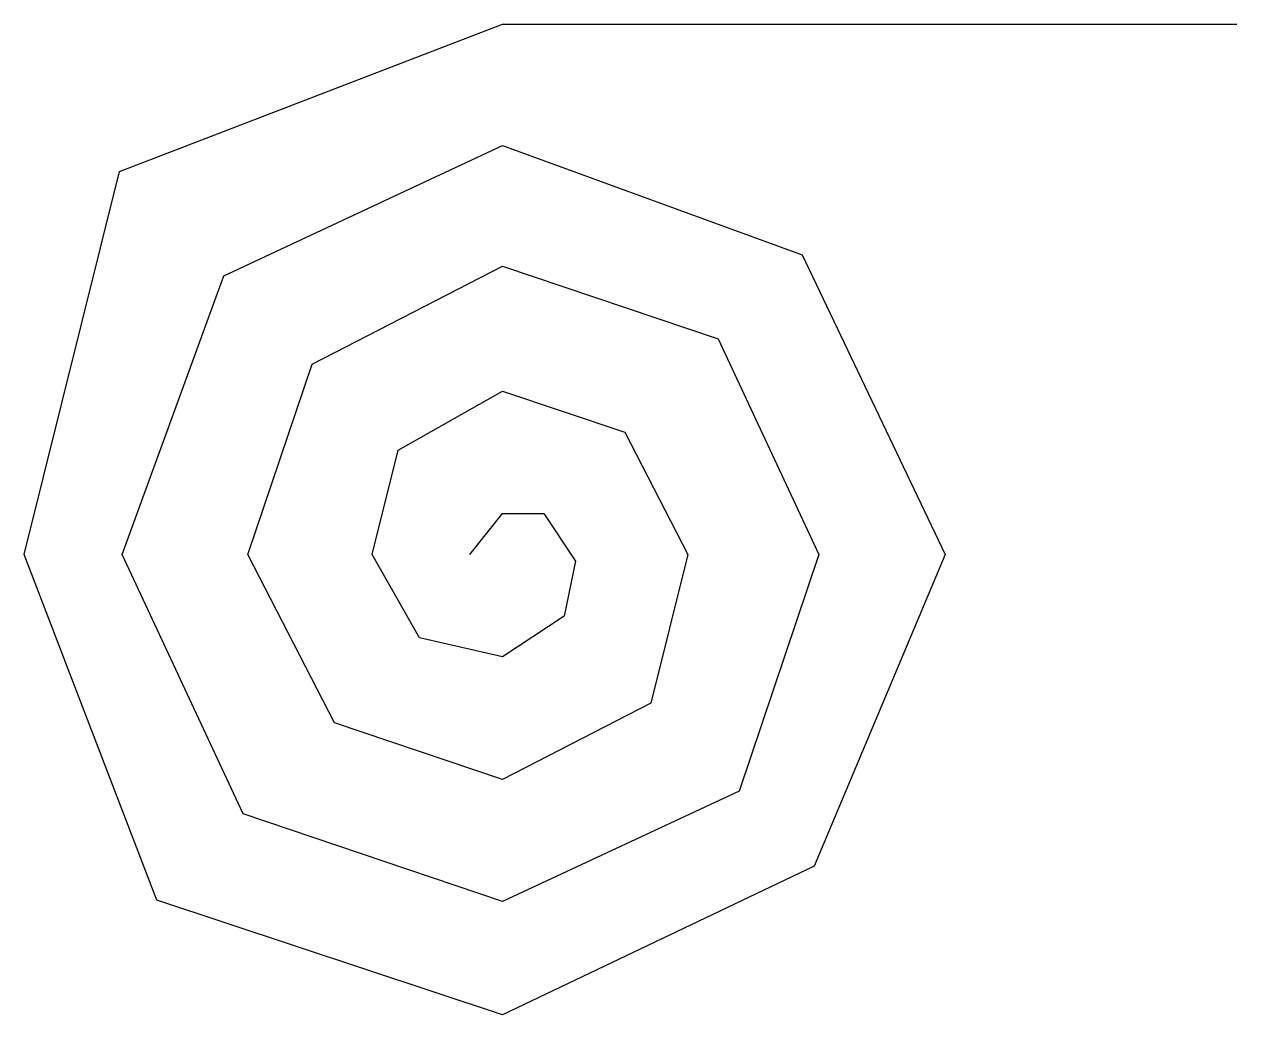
# Model space of a CAD drawing. Header units: millimetres. Extents: x -546 to 940, y -564 to 650.
import ezdxf

# ---------------------------------------------------------------- set-up
doc = ezdxf.new("R2010")
doc.units = ezdxf.units.MM

msp = doc.modelspace()

# ---------------------------------------------------------------- linework, layer by layer
at = {"color": 7, "linetype": 'Continuous'}
for p, q in [((-429.7, 469.7), (40, 650)), ((40, 650), (940, 650)), ((-301.8, 341.8), (40, 501.4)), ((40, 501.4), (407.4, 367.4)), ((-546.3, 0), (-429.7, 469.7)), ((407.4, 367.4), (582.6, 0)), ((-193.3, 233.3), (40, 353.5)), ((40, 353.5), (304.3, 264.3)), ((-426.4, 0), (-301.8, 341.8)), ((304.3, 264.3), (427.7, 0)), ((-272.1, 0), (-193.3, 233.3)), ((-88, 128), (40, 200.5)), ((40, 200.5), (189.9, 149.9)), ((189.9, 149.9), (267.1, 0)), ((-119.7, 0), (-88, 128)), ((0, 0), (40, 50.5)), ((40, 50.5), (90.5, 50.5)), ((90.5, 50.5), (129.6, -8.2)), ((-383.7, -423.7), (-546.3, 0)), ((-277.9, -317.9), (-426.4, 0)), ((-166, -206), (-272.1, 0)), ((-61.9, -101.9), (-119.7, 0)), ((267.1, 0), (221.9, -181.9)), ((427.7, 0), (329.9, -289.9)), ((582.6, 0), (421.9, -381.9)), ((129.6, -8.2), (115.4, -75.4)), ((115.4, -75.4), (40, -125.3)), ((40, -125.3), (-61.9, -101.9)), ((221.9, -181.9), (40, -275.6)), ((40, -275.6), (-166, -206)), ((329.9, -289.9), (40, -425.2)), ((40, -425.2), (-277.9, -317.9)), ((421.9, -381.9), (40, -564)), ((40, -564), (-383.7, -423.7))]:
    msp.add_line(p, q, dxfattribs=at)

doc.saveas('drawing.dxf')
